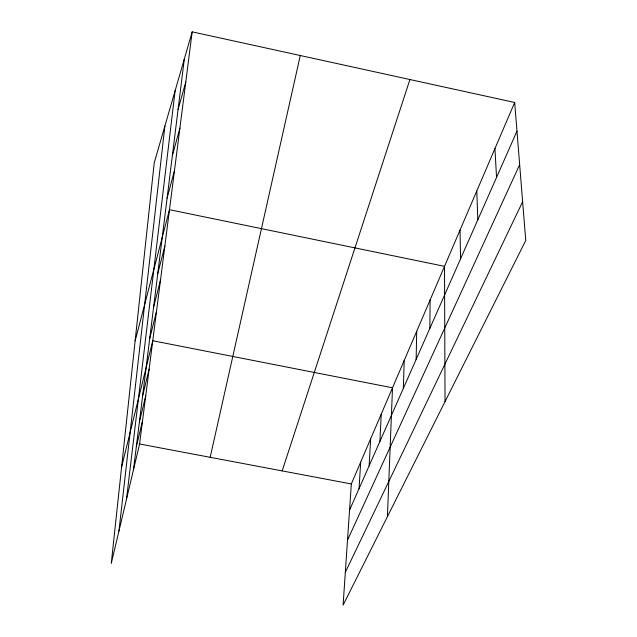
<?xml version="1.0" encoding="UTF-8"?>
<svg xmlns="http://www.w3.org/2000/svg" width="637" height="637" viewBox="0 0 637 637"><rect width="100%" height="100%" fill="white"/><g stroke="black" fill="none" stroke-linecap="round" stroke-linejoin="round"><path stroke-width="0.96" d="M429.856 328.373L430.11 299.963M416.136 359.435L416.709 331.272M403.348 388.371L404.2 360.478M387.415 516.647L392.503 387.806L152.761 340.747L121.603 466.985M379.915 441.433L381.213 414.169M369.142 465.806L370.63 438.885M359.045 488.667L360.685 462.104M514.68 102.469L351.329 483.953L343.088 605.15L525.74 240.491L514.68 102.469L192.183 31.85L154.226 162.833L111.26 563.458L139.583 443.989L192.183 31.85M118.936 531.083L164.903 125.975M126.476 499.273L175.111 90.765M133.467 469.795L184.316 59.002M210.178 457.31L300.282 55.523M136.326 446.688L142.577 420.563M139.368 422.076L145.754 395.649M142.624 395.816L149.138 369.094M149.711 338.558L156.511 311.326M153.581 307.273L160.532 279.842M157.745 273.639L164.848 246.049M135.132 340.875L169.482 209.7L444.515 266.338L445.032 401.628M167.085 198.211L174.49 170.493M172.34 155.723L179.905 128.069M178.065 109.492L185.781 82.014M282.167 470.902L409.917 79.529M349.546 510.165L516.973 131.158M347.515 540.08L519.665 164.672M345.318 572.344L522.635 201.746M139.583 443.989L351.329 483.953M494.933 148.572L496.549 177.397M476.779 190.981L477.814 219.813M460.025 230.108L460.559 258.869"/></g></svg>
